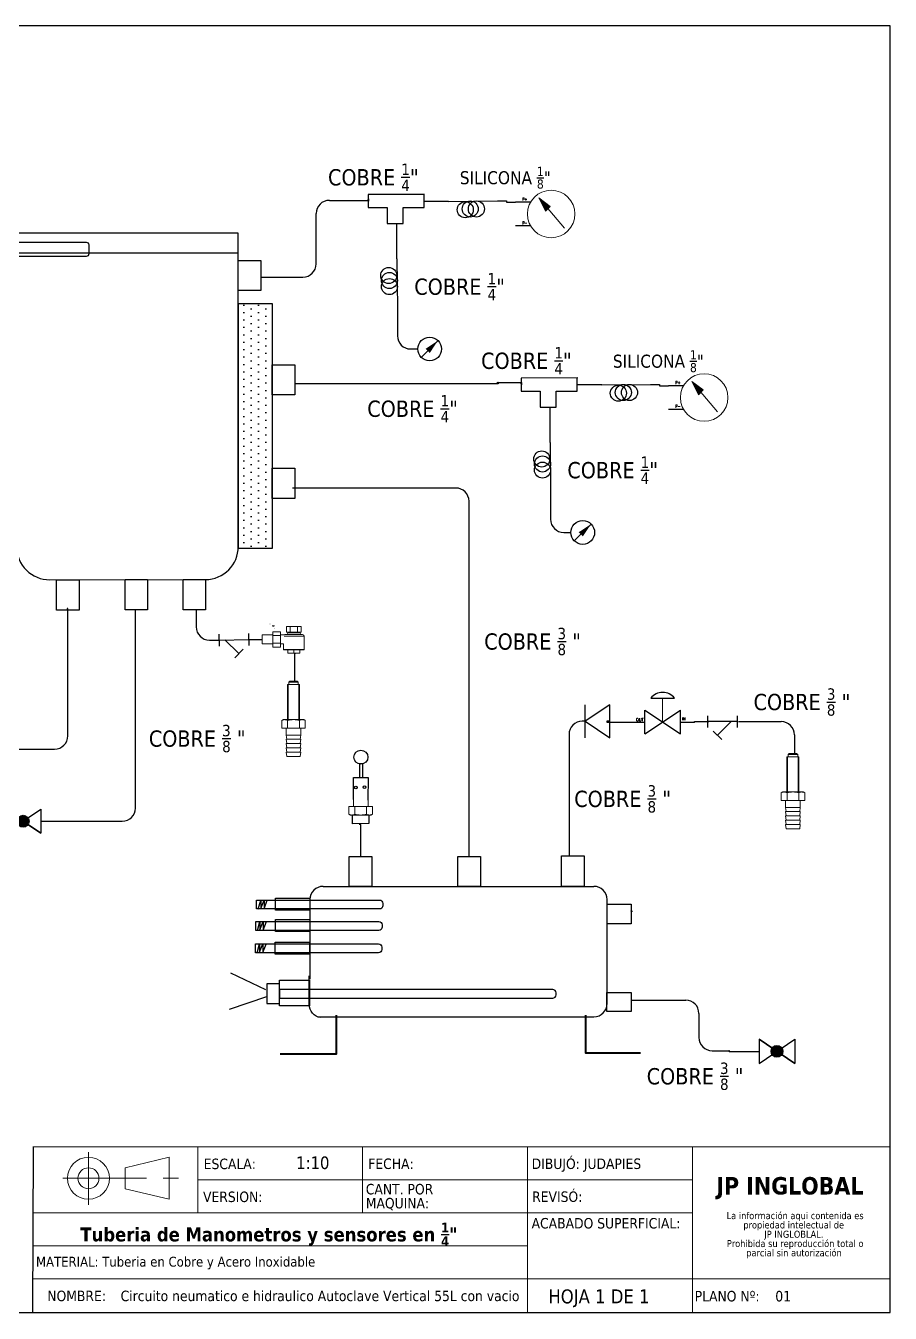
# Model space of a CAD drawing. Header units: millimetres. Extents: x 15 to 265, y 10 to 205.
# Drawn here: x 133.9 to 265, y 9.9 to 205 of the extents above; entities that cross this region are included whole.
import ezdxf
from ezdxf.enums import TextEntityAlignment as Align

# ---------------------------------------------------------------- set-up
doc = ezdxf.new("R2010")
doc.units = ezdxf.units.MM
doc.linetypes.add('CENTERX2', pattern=[20.32, 12.7, -2.54, 2.54, -2.54])
for name, color, linetype in [('CONTORNO', 179, 'Continuous'), ('SYMS', 7, 'Continuous'), ('TERMS', 123, 'Continuous'), ('WIRENO', 250, 'Continuous'), ('WIRES', 7, 'Continuous')]:
    doc.layers.add(name, color=color, linetype=linetype)
doc.styles.add('SLDTEXTSTYLE0', font='tahoma.ttf')
doc.styles.add('SLDTEXTSTYLE1', font='')
doc.styles.get("Standard").update_dxf_attribs({"font": 'tahoma.ttf'})
doc.styles.add('WD', font='romans.shx')
doc.styles.get('SLDTEXTSTYLE1').set_extended_font_data('Tahoma', bold=True)

# ---------------------------------------------------------------- blocks, each defined once
blk = doc.blocks.new('SW_NOTE_2')
at = {"layer": 'CONTORNO', "color": 0, "char_height": 1.0583, "attachment_point": 2, "style": 'SLDTEXTSTYLE0'}
for s, insert in [('La información aqui contenida es ', (10.29, 1.34)), ('propiedad intelectual de', (10.08, -0.07)), ('JP INGLOBLAL.', (10.1, -1.48)), ('Prohibida su reproducción total o ', (10.3, -2.89)), ('parcial sin autorización', (10.12, -4.3))]:
    blk.add_mtext(s, dxfattribs=dict(at, insert=insert))
blk = doc.blocks.new('SW_NOTE_4')
at = {"color": 0, "linetype": 'Continuous', "lineweight": 0, "char_height": 1.587, "attachment_point": 1, "style": 'SLDTEXTSTYLE0'}
for s, insert in [('CANT. POR ', (0, 2.02)), ('MAQUINA:', (0, -0.1))]:
    blk.add_mtext(s, dxfattribs=dict(at, insert=insert))
blk = doc.blocks.new('calderin')
for points in [[(181.58, 92.03), (181.56, 96.56), (184.99, 96.56), (185, 92.03)], [(198.03, 92.03), (198.05, 96.56), (201.47, 96.56), (201.46, 92.03)], [(213.74, 92.03), (213.75, 96.67), (217.17, 96.67), (217.17, 92.03)]]:
    blk.add_lwpolyline(points, close=True)
at = {"layer": 'WIRENO'}
for p, q in [((177.61, 92.03), (218.66, 92.03)), ((175.61, 90.03), (175.58, 77.95)), ((220.66, 74.26), (220.66, 90.03)), ((176.8, 72.26), (218.66, 72.26))]:
    blk.add_line(p, q, dxfattribs=at)
for points in [[(170.4, 90.24), (175.61, 90.24), (175.61, 88.43), (170.4, 88.43)], [(220.66, 89.31), (224.34, 89.31), (224.34, 86.33), (220.66, 86.33)], [(170.39, 87.01), (175.6, 87.01), (175.6, 85.2), (170.39, 85.2)], [(170.35, 83.57), (175.56, 83.57), (175.56, 81.76), (170.35, 81.76)], [(175.52, 73.92), (170.98, 73.92), (170.98, 77.82), (175.52, 77.82)], [(220.63, 75.95), (224.34, 75.95), (224.34, 73.04), (220.63, 73.04)]]:
    blk.add_lwpolyline(points, close=True, dxfattribs=at)
blk.add_lwpolyline([(177.19, 72.15), (177.22, 72.14, -0.37328), (175.5, 74.12), (175.5, 78.48)], format="xyb", dxfattribs=at)
at = {"layer": 'WIRENO', "lineweight": 40}
for points in [[(179.58, 72.49), (179.58, 66.6), (171.08, 66.6)], [(217.38, 72.49), (217.38, 66.78), (225.71, 66.78)]]:
    blk.add_lwpolyline(points, dxfattribs=at)
at = {"layer": 'WIRENO'}
for centre, start, end in [((177.61, 90.03), 90, 180), ((218.66, 90.03), 0, 90), ((218.66, 74.26), 270, 0)]:
    blk.add_arc(centre, 2, start, end, dxfattribs=at)
blk = doc.blocks.new('Valvula Tipo Anillo')
for p, q in [((7.88, 11.213), (7.88, 11.519)), ((7.88, 11.519), (8.084, 11.519)), ((8.084, 11.519), (8.079, 11.203))]:
    blk.add_line(p, q)
at = {"color": 7, "linetype": 'Continuous', "lineweight": 15}
for p, q in [((7.878, 11.21), (7.878, 11.113)), ((8.084, 11.113), (8.084, 11.21)), ((7.816, 11.006), (7.816, 11.113)), ((7.898, 11.113), (7.816, 11.113)), ((7.898, 11.006), (7.898, 11.113)), ((8.063, 11.113), (7.898, 11.113)), ((8.063, 11.006), (8.063, 11.113)), ((8.146, 11.113), (8.063, 11.113)), ((8.146, 11.006), (8.146, 11.113)), ((7.816, 11.006), (7.838, 10.994)), ((7.838, 10.994), (7.857, 10.994)), ((7.857, 10.994), (7.981, 10.994)), ((7.981, 10.994), (8.105, 10.994)), ((8.105, 10.994), (8.124, 10.994)), ((8.124, 10.994), (8.146, 11.006))]:
    blk.add_line(p, q, dxfattribs=at)
for points in [[(7.962, 11.521), (8.01, 11.521), (8.01, 11.713), (7.962, 11.713)], [(8.097, 10.995), (8.097, 10.873), (7.867, 10.871), (7.867, 10.993)]]:
    blk.add_lwpolyline(points, close=True)
for centre, radius in [((7.984, 11.807), 0.0981), ((7.914, 11.381), 0.0185), ((8.035, 11.384), 0.0185)]:
    blk.add_circle(centre, radius)
for points, knots in [([(7.857, 10.994), (7.854, 10.994), (7.85, 10.994), (7.843, 10.995), (7.84, 10.996), (7.829, 10.999), (7.823, 11.002), (7.816, 11.006)], [0, 0, 0, 0, 0.25, 0.25, 0.5, 0.5, 1, 1, 1, 1]), ([(7.898, 11.006), (7.892, 11.002), (7.885, 10.999), (7.871, 10.995), (7.864, 10.994), (7.857, 10.994)], [0, 0, 0, 0, 0.5, 0.5, 1, 1, 1, 1]), ([(7.898, 11.006), (7.912, 11.002), (7.926, 10.999), (7.953, 10.995), (7.967, 10.994), (7.981, 10.994)], [0, 0, 0, 0, 0.5, 0.5, 1, 1, 1, 1]), ([(7.981, 10.994), (7.995, 10.994), (8.009, 10.995), (8.036, 10.999), (8.05, 11.002), (8.063, 11.006)], [0, 0, 0, 0, 0.5, 0.5, 1, 1, 1, 1]), ([(8.105, 10.994), (8.101, 10.994), (8.098, 10.994), (8.091, 10.995), (8.087, 10.996), (8.077, 10.999), (8.07, 11.002), (8.063, 11.006)], [0, 0, 0, 0, 0.25, 0.25, 0.5, 0.5, 1, 1, 1, 1]), ([(8.146, 11.006), (8.139, 11.002), (8.132, 10.999), (8.119, 10.995), (8.112, 10.994), (8.105, 10.994)], [0, 0, 0, 0, 0.5, 0.5, 1, 1, 1, 1])]:
    blk.add_open_spline(points, degree=3, knots=knots, dxfattribs=at)
blk = doc.blocks.new('HGVA1_DIAPHRAGM_VALVE2')
at = {"color": 7, "linetype": 'Continuous', "lineweight": 0, "ltscale": 3.2258}
for p, q in [((-0.25, 0.5), (0.25, 0.5)), ((0, 0), (0, 0.5))]:
    blk.add_line(p, q, dxfattribs=at)
for p, q in [((-0.375, -0.25), (-0.375, 0.25)), ((-0.375, -0.25), (0.375, 0.25)), ((-0.375, 0.25), (0.375, -0.25)), ((0.375, -0.25), (0.375, 0.25))]:
    blk.add_line(p, q)
at = {"ltscale": 25.4, "flags": 128}
blk.add_lwpolyline([(0.25, 0.5, 0.5), (-0.25, 0.5)], format="xyb", close=True, dxfattribs=at)
at = {"style": 'WD', "flags": 1}
for tag, p in [('INST', (-0.469, 0.748)), ('LOC', (-0.469, 0.587)), ('TAG1', (-0.469, 0.378))]:
    blk.add_attdef(tag, text='', height=0.125, dxfattribs=at).set_placement(p, align=Align.RIGHT)
at = {"style": 'WD'}
blk.add_attdef('XREF', text='', height=0.0625, rotation=0.0625, dxfattribs=at).set_placement((0.518, 0.271), align=Align.TOP_CENTER)
blk.add_attdef('TERM01', text='', height=0.0625, dxfattribs=at).set_placement((-0.399, 0.018), align=Align.RIGHT)
for tag, p, height in [('X4TERM01', (-0.375, 0), 0.005), ('X1TERM02', (0.375, 0), 0.005), ('TERM02', (0.406, 0.036), 0.0625), ('RATING1', (0.388, -0.162), 0.125), ('DESC1', (0.388, -0.378), 0.125), ('DESC2', (0.388, -0.562), 0.125), ('WDTAGALT', (0.388, -0.907), 0.125), ('DESC3', (0.388, -0.752), 0.125)]:
    blk.add_attdef(tag, p, '', height=height, dxfattribs=at)
at = {"style": 'WD', "flags": 1}
for tag, p in [('WDTYPE', (-0.154, -0.127)), ('FAMILY', (-0.143, -0.17)), ('CAT', (-0.143, -0.215)), ('MFG', (-0.141, -0.246)), ('ASSYCODE', (-0.113, -0.275))]:
    blk.add_attdef(tag, text='', height=0.01, dxfattribs=at).set_placement(p, align=Align.CENTER)
blk = doc.blocks.new('HDI1')
for p, q in [((0.0469, 0), (-0.0469, 0.0625)), ((-0.0469, 0.0625), (-0.0469, -0.0625)), ((0.0469, 0.0625), (0.0469, -0.0625)), ((-0.0469, -0.0625), (0.0469, 0))]:
    blk.add_line(p, q)
at = {"style": 'WD'}
for tag, width, p in [('INST', 0.7, (0, 0.8883)), ('LOC', 0.7, (0, 0.7187)), ('DESC1', 0.7, (0, 0.5625)), ('DESC2', 0.7, (0, 0.4062)), ('RATING1', 0.9, (0.0055, 0.0938))]:
    blk.add_attdef(tag, text='', height=0.125, dxfattribs=dict(at, width=width)).set_placement(p, align=Align.CENTER)
blk.add_attdef('TAG1', text='', height=0.125, dxfattribs=at).set_placement((0, 0.25), align=Align.CENTER)
for tag, p, height, flags in [('FAMILY', (0.2047, 0.1523), 0.01, 9), ('WDBLKNAM', (0.2047, 0.1329), 0.01, 9), ('X4TERM01', (-0.0469, 0), 0.0125, 1), ('X1TERM02', (0.0469, 0), 0.0125, 1)]:
    blk.add_attdef(tag, p, '', height=height, dxfattribs=dict(at, flags=flags))
at = {"linetype": 'Continuous', "style": 'WD', "flags": 9}
for tag, p in [('MFG', (0.2278, 0.0887)), ('CAT', (0.2297, 0.1082)), ('ASSYCODE', (0.2188, 0.0625))]:
    blk.add_attdef(tag, text='', height=0.01, dxfattribs=at).set_placement(p, align=Align.CENTER)
at = {"linetype": 'Continuous', "style": 'WD', "flags": 8}
blk.add_attdef('TERM01', text='', height=0.125, dxfattribs=at).set_placement((-0.125, -0.0312), align=Align.TOP_RIGHT)
blk.add_attdef('TERM02', text='', height=0.125, dxfattribs=at).set_placement((0.1094, -0.0314), align=Align.TOP_LEFT)
at = {"style": 'WD', "width": 0.9}
blk.add_attdef('RATING2', text='', height=0.125, dxfattribs=at).set_placement((0.0055, -0.1876), align=Align.TOP_CENTER)
blk = doc.blocks.new('WDDOT')
for radius in [0.03, 0.0187, 0.00929]:
    blk.add_circle((0, 0), radius)
blk = doc.blocks.new('Acople Estriado')
at = {"color": 7, "linetype": 'Continuous', "lineweight": 15}
for p, q in [((6.78, 5.633), (6.78, 5.138)), ((6.78, 5.633), (6.947, 5.633)), ((6.811, 5.678), (6.796, 5.663)), ((6.796, 5.663), (6.796, 5.633)), ((6.931, 5.663), (6.796, 5.663)), ((6.811, 5.678), (6.916, 5.678)), ((6.931, 5.663), (6.916, 5.678)), ((6.931, 5.633), (6.931, 5.663)), ((6.947, 5.138), (6.947, 5.633)), ((6.721, 5.138), (6.699, 5.126)), ((6.699, 5.126), (6.699, 5.019)), ((6.74, 5.138), (6.721, 5.138)), ((6.864, 5.138), (6.74, 5.138)), ((6.781, 5.126), (6.781, 5.019)), ((6.988, 5.138), (6.864, 5.138)), ((6.946, 5.126), (6.946, 5.019)), ((7.007, 5.138), (6.988, 5.138)), ((7.029, 5.126), (7.007, 5.138)), ((7.029, 5.126), (7.029, 5.019)), ((6.699, 5.019), (6.781, 5.019)), ((6.761, 5.019), (6.761, 4.922)), ((6.761, 4.922), (6.769, 4.862)), ((6.864, 4.922), (6.761, 4.922)), ((6.781, 5.019), (6.946, 5.019)), ((6.967, 4.922), (6.864, 4.922)), ((6.946, 5.019), (7.029, 5.019)), ((6.959, 4.862), (6.967, 4.922)), ((6.967, 4.922), (6.967, 5.019)), ((6.761, 4.862), (6.769, 4.802)), ((6.864, 4.862), (6.761, 4.862)), ((6.761, 4.802), (6.769, 4.742)), ((6.864, 4.802), (6.761, 4.802)), ((6.761, 4.742), (6.769, 4.682)), ((6.864, 4.742), (6.761, 4.742)), ((6.967, 4.862), (6.864, 4.862)), ((6.967, 4.802), (6.864, 4.802)), ((6.967, 4.742), (6.864, 4.742)), ((6.959, 4.802), (6.967, 4.862)), ((6.959, 4.742), (6.967, 4.802)), ((6.959, 4.682), (6.967, 4.742)), ((6.761, 4.682), (6.769, 4.622)), ((6.864, 4.682), (6.761, 4.682)), ((6.864, 4.622), (6.769, 4.622)), ((6.967, 4.682), (6.864, 4.682)), ((6.959, 4.622), (6.864, 4.622)), ((6.959, 4.622), (6.967, 4.682))]:
    blk.add_line(p, q, dxfattribs=at)
at = {"color": 7, "linetype": 'Continuous', "lineweight": 0}
for p, q in [((6.79, 5.633), (6.79, 5.138)), ((6.938, 5.633), (6.938, 5.138))]:
    blk.add_line(p, q, dxfattribs=at)
at = {"color": 7, "linetype": 'Continuous', "lineweight": 15}
for points, knots in [([(6.699, 5.126), (6.706, 5.13), (6.712, 5.133), (6.726, 5.137), (6.733, 5.138), (6.74, 5.138)], [0, 0, 0, 0, 0.5, 0.5, 1, 1, 1, 1]), ([(6.74, 5.138), (6.744, 5.138), (6.747, 5.138), (6.754, 5.137), (6.757, 5.136), (6.768, 5.133), (6.775, 5.13), (6.781, 5.126)], [0, 0, 0, 0, 0.25, 0.25, 0.5, 0.5, 1, 1, 1, 1]), ([(6.864, 5.138), (6.85, 5.138), (6.836, 5.137), (6.808, 5.133), (6.795, 5.13), (6.781, 5.126)], [0, 0, 0, 0, 0.5, 0.5, 1, 1, 1, 1]), ([(6.946, 5.126), (6.933, 5.13), (6.919, 5.133), (6.892, 5.137), (6.878, 5.138), (6.864, 5.138)], [0, 0, 0, 0, 0.5, 0.5, 1, 1, 1, 1]), ([(6.946, 5.126), (6.953, 5.13), (6.96, 5.133), (6.974, 5.137), (6.981, 5.138), (6.988, 5.138)], [0, 0, 0, 0, 0.5, 0.5, 1, 1, 1, 1]), ([(6.988, 5.138), (6.991, 5.138), (6.995, 5.138), (7.002, 5.137), (7.005, 5.136), (7.015, 5.133), (7.022, 5.13), (7.029, 5.126)], [0, 0, 0, 0, 0.25, 0.25, 0.5, 0.5, 1, 1, 1, 1])]:
    blk.add_open_spline(points, degree=3, knots=knots, dxfattribs=at)
blk = doc.blocks.new('HGVA1_BALL_VALVE')
h = blk.add_hatch(color=256)
edge = h.paths.add_edge_path()
edge.add_arc((0, 0), 0.125, 0, 360)
at = {"ltscale": 3.2258}
for p, q in [((-0.375, 0.254), (0.375, -0.254)), ((-0.375, -0.254), (0.375, 0.254)), ((-0.375, 0.254), (-0.375, -0.254)), ((0.375, 0.254), (0.375, -0.254))]:
    blk.add_line(p, q, dxfattribs=at)
at = {"ltscale": 25.4, "flags": 128}
blk.add_lwpolyline([(0.375, 0.254), (0.375, -0.254), (-0.375, 0.254), (-0.375, -0.254)], close=True, dxfattribs=at)
at = {"ltscale": 3.2258}
blk.add_circle((0, 0), 0.125, dxfattribs=at)
at = {"ltscale": 25.4}
blk.add_circle((0, 0), 0.125, dxfattribs=at)
at = {"style": 'WD', "flags": 1}
for tag, height, p in [('LOC', 0.125, (0.011, 0.516)), ('INST', 0.125, (0.028, 0.678)), ('TAG1', 0.125, (0, 0.307)), ('FAMILY', 0.01, (-0.482, -0.121)), ('WDTYPE', 0.01, (-0.475, -0.062)), ('CAT', 0.01, (-0.482, -0.165)), ('MFG', 0.01, (-0.481, -0.197)), ('ASSYCODE', 0.01, (-0.453, -0.226))]:
    blk.add_attdef(tag, text='', height=height, dxfattribs=at).set_placement(p, align=Align.CENTER)
at = {"style": 'WD'}
blk.add_attdef('XREF', text='', height=0.0625, rotation=0.0625, dxfattribs=at).set_placement((0.541, 0.293), align=Align.TOP_CENTER)
blk.add_attdef('TERM01', text='', height=0.0625, dxfattribs=at).set_placement((-0.399, 0.018), align=Align.RIGHT)
for tag, p, height in [('X4TERM01', (-0.375, 0), 0.005), ('X8TERM02', (0, 0), 0.005), ('TERM02', (0.052, -0.037), 0.0625), ('X1TERM03', (0.375, 0), 0.005), ('TERM03', (0.406, 0.036), 0.0625), ('RATING1', (0.409, -0.162), 0.125), ('DESC1', (0.409, -0.341), 0.125), ('DESC2', (0.409, -0.525), 0.125), ('WDTAGALT', (0.409, -0.873), 0.125), ('DESC3', (0.409, -0.715), 0.125)]:
    blk.add_attdef(tag, p, '', height=height, dxfattribs=at)
blk = doc.blocks.new('Resistencia')
at = {"layer": 'WIRENO'}
for p, q in [((112.31, 58.18), (107.01, 60.71)), ((112.43, 57.1), (106.77, 55.17))]:
    blk.add_line(p, q, dxfattribs=at)
blk.add_lwpolyline([(114.4, 59.08), (112.46, 59.08), (112.46, 56.11), (114.4, 56.11)], close=True, dxfattribs=at)
blk.add_lwpolyline([(155.82, 58.21), (114.4, 58.21), (114.4, 56.89), (155.82, 56.89, 0.414214), (156.32, 57.39), (156.32, 57.71, 0.414214)], format="xyb", close=True, dxfattribs=at)
blk = doc.blocks.new('Nivel')
at = {"layer": 'WIRENO'}
for p, q in [((103.38, 60.01), (103.74, 61.39)), ((103.74, 61.39), (103.74, 60.1)), ((103.74, 60.1), (104.25, 61.39)), ((104.25, 61.39), (104.25, 60.07)), ((104.25, 60.07), (104.74, 61.36))]:
    blk.add_line(p, q, dxfattribs=at)
blk.add_lwpolyline([(103.12, 61.39), (121.77, 61.39, -0.414214), (122.27, 60.89), (122.27, 60.54, -0.414214), (121.77, 60.04), (103.12, 60.04)], format="xyb", close=True, dxfattribs=at)
blk = doc.blocks.new('HST1_STRAINER_Y_TYPE')
at = {"ltscale": 3.2258}
for p, q in [((0, 0.125), (0, -0.125)), ((0.625, 0.125), (0.625, -0.125)), ((0, 0), (0.625, 0)), ((0.125, 0), (0.412, -0.287)), ((0.324, -0.376), (0.501, -0.199))]:
    blk.add_line(p, q, dxfattribs=at)
at = {"style": 'WD', "flags": 1}
for tag, height, p in [('INST', 0.125, (0.33, 0.71)), ('LOC', 0.125, (0.306, 0.549)), ('TAG1', 0.125, (0.324, 0.34)), ('FAMILY', 0.01, (1.09, 0.044)), ('CAT', 0.01, (1.09, -0.001)), ('WDTYPE', 0.01, (1.102, -0.093)), ('MFG', 0.01, (1.092, -0.032)), ('ASSYCODE', 0.01, (1.12, -0.061))]:
    blk.add_attdef(tag, text='', height=height, dxfattribs=at).set_placement(p, align=Align.CENTER)
at = {"style": 'WD'}
for tag, height, p in [('WDTAGALT', 0.125, (0.035, 0.2)), ('TERM01', 0.0625, (-0.024, 0.018))]:
    blk.add_attdef(tag, text='', height=height, dxfattribs=at).set_placement(p, align=Align.RIGHT)
for tag, p, height in [('RATING1', (0.6, 0.18), 0.125), ('X4TERM01', (0, 0), 0.005), ('X1TERM03', (0.625, 0), 0.005), ('TERM03', (0.632, 0.013), 0.0625), ('DESC1', (-0.666, -0.258), 0.125), ('DESC2', (-0.666, -0.442), 0.125), ('DESC3', (-0.666, -0.632), 0.125), ('X8TERM02', (0.412, -0.287), 0.005), ('TERM02', (0.447, -0.365), 0.0625)]:
    blk.add_attdef(tag, p, '', height=height, dxfattribs=at)
blk.add_attdef('XREF', text='', height=0.0625, rotation=0.0625, dxfattribs=at).set_placement((0.649, -0.434), align=Align.TOP_CENTER)
blk = doc.blocks.new('tank')
h = blk.add_hatch()
h.set_pattern_fill('DOTS', color=256, scale=18, angle=90)
h.set_pattern_definition([(90, (331.1955, -16.5873), (-1.125, 0.5625), [0, -1.125])])
h.paths.add_polyline_path([(127.42, 125.8), (132.58, 125.8), (132.58, 164.96), (127.42, 164.96)])
h = blk.add_hatch()
h.set_pattern_fill('DOTS', color=256, scale=18, angle=90)
h.set_pattern_definition([(90, (331.2145, -17.3254), (-1.125, 0.5625), [0, -1.125])])
h.paths.add_polyline_path([(166.2, 126.85), (166.15, 125.8), (171.31, 125.8), (171.31, 162.85), (166.2, 162.85)])
for q in [(132.8, 132.45), (132.82, 132.45)]:
    blk.add_line((132.82, 132.45), q)
for points in [[(166.15, 164.85), (166.15, 169.42), (169.57, 169.42), (169.57, 164.85)], [(132.58, 125.8), (132.58, 164.96), (127.42, 164.96), (127.42, 125.8)], [(171.31, 125.8), (171.31, 162.85), (166.15, 162.85), (166.15, 125.8)], [(171.3, 149.05), (171.3, 153.62), (174.72, 153.62), (174.72, 149.05)], [(123.91, 146.49), (123.91, 151.06), (127.33, 151.06), (127.33, 146.49)], [(171.3, 133.36), (171.3, 137.93), (174.72, 137.93), (174.72, 133.36)], [(124, 125.79), (124, 130.36), (127.42, 130.36), (127.42, 125.79)], [(138.57, 116.45), (138.57, 121.02), (142, 121.02), (142, 116.45)], [(148.97, 116.49), (148.97, 121.06), (152.4, 121.06), (152.4, 116.49)], [(157.77, 116.5), (157.77, 121.07), (161.19, 121.07), (161.19, 116.5)]]:
    blk.add_lwpolyline(points, close=True)
at = {"layer": 'WIRENO'}
for p, q in [((132.5, 173.57), (132.54, 126.02)), ((166.14, 173.56), (132.57, 173.56)), ((166.15, 126.07), (166.14, 173.56)), ((132.58, 170.57), (166.15, 170.57)), ((137.55, 121.03), (161.16, 121.07))]:
    blk.add_line(p, q, dxfattribs=at)
for points in [[(132.5, 169.72), (129.4, 169.72), (129.4, 172.42), (132.5, 172.42)], [(132.5, 165.46), (129.4, 165.46), (129.4, 168.15), (132.5, 168.15)]]:
    blk.add_lwpolyline(points, close=True, dxfattribs=at)
for centre, start, end in [((137.54, 126.03), 180.0526, 270.1021), ((161.15, 126.07), 270.1021, 0.0106)]:
    blk.add_arc(centre, 5, start, end, dxfattribs=at)
blk = doc.blocks.new('PT100')
at = {"layer": 'WIRENO'}
for p, q in [((92.1, 58.19), (82.46, 58.19)), ((92, 59.72), (95.38, 59.72)), ((92, 56.1), (95.38, 56.1))]:
    blk.add_line(p, q, dxfattribs=at)
blk.add_lwpolyline([(95.5, 61.6), (92, 61.6), (92, 54.47), (95.5, 54.47)], close=True, dxfattribs=at)
blk.add_lwpolyline([(95.5, 59.35), (113.92, 59.35, -0.414214), (114.42, 58.85), (114.42, 56.97, -0.414214), (113.92, 56.47), (95.5, 56.47)], format="xyb", close=True, dxfattribs=at)
blk = doc.blocks.new('HMT1_DIFFERENTIAL_PRESSURE_GAUGE')
blk.add_hatch(color=7).paths.add_polyline_path([(-0.26, 0.34), (-0.12, 0.06), (-0.02, 0.16)])
at = {"color": 7, "linetype": 'Continuous', "lineweight": 0, "ltscale": 645.15999}
for p, q in [((-0.26, 0.34), (0.28, -0.3)), ((-0.26, 0.34), (-0.12, 0.06)), ((-0.26, 0.34), (-0.02, 0.16)), ((-0.12, 0.06), (-0.02, 0.16))]:
    blk.add_line(p, q, dxfattribs=at)
for p, q in [((-0.437, 0.25), (-0.75, 0.25)), ((-0.437, -0.25), (-0.75, -0.25))]:
    blk.add_line(p, q)
at = {"color": 255, "linetype": 'Continuous', "lineweight": 0, "ltscale": 25.4, "flags": 128}
blk.add_lwpolyline([(-0.26, 0.34), (-0.12, 0.06), (-0.02, 0.16)], close=True, dxfattribs=at)
at = {"color": 7, "linetype": 'Continuous', "lineweight": 0, "ltscale": 645.15999}
blk.add_circle((0, 0), 0.5, dxfattribs=at)
at = {"style": 'WD', "width": 0.7}
for tag, p in [('INST', (-0.01, 0.781)), ('TAG1', (-0.01, 0.531)), ('LOC', (-0.01, 0.656)), ('DESC1', (0.021, -0.625)), ('DESC2', (0.021, -0.75)), ('DESC3', (0.021, -0.875)), ('WDTAGALT', (0.021, -1))]:
    blk.add_attdef(tag, text='', height=0.0938, dxfattribs=at).set_placement(p, align=Align.CENTER)
for tag, p in [('TERM01', (-0.5, 0.281)), ('TERM02', (-0.5, -0.219))]:
    blk.add_attdef(tag, text='', height=0.0625, dxfattribs=at).set_placement(p, align=Align.RIGHT)
at = {"style": 'WD'}
for tag, p, height, flags in [('X4TERM01', (-0.75, 0.25), 0.005, 1), ('X1TERM03', (0.5, 0), 0.005, 1), ('X4TERM02', (-0.75, -0.25), 0.005, 1), ('WDBLKNAM', (-0.209, -0.188), 0.01, 9), ('FAMILY', (-0.208, -0.062), 0.01, 9)]:
    blk.add_attdef(tag, p, '', height=height, dxfattribs=dict(at, flags=flags))
at = {"style": 'WD', "width": 0.7}
for tag, p, height in [('TERM03', (0.531, 0.031), 0.0625), ('RATING1', (0.469, -0.375), 0.0938)]:
    blk.add_attdef(tag, p, '', height=height, dxfattribs=at)
at = {"flags": 1}
blk.add_attdef('WDTYPE', (-0.219, -0.25), '', height=0.01, dxfattribs=at)
at = {"linetype": 'Continuous', "style": 'WD', "flags": 9}
for tag, p in [('ASSYCODE', (-0.208, -0.156)), ('CAT', (-0.208, -0.094)), ('MFG', (-0.208, -0.125))]:
    blk.add_attdef(tag, p, '', height=0.01, dxfattribs=at)
at = {"style": 'WD'}
blk.add_attdef('XREF', text='', height=0.0625, dxfattribs=at).set_placement((-0.438, -0.406), align=Align.RIGHT)
blk = doc.blocks.new('ColaMarrano')
at = {"layer": 'WIRENO'}
blk.add_line((96.3, 200.92), (96.42, 188.45), dxfattribs=at)
for centre in [(94.22, 196.73), (94.4, 195.47), (94.4, 193.92)]:
    blk.add_circle(centre, 2.03, dxfattribs=at)
blk = doc.blocks.new('TT')
at = {"layer": 'WIRENO'}
for p, q in [((59.03, 150.75), (59.05, 142.17)), ((61.02, 150.66), (59.05, 150.66)), ((61.02, 147.48), (61.02, 150.66)), ((63.45, 147.48), (61.02, 147.48)), ((63.45, 145.05), (63.45, 147.48)), ((61.02, 142.17), (61.02, 145.05)), ((61.02, 145.05), (63.45, 145.05)), ((59.05, 142.17), (61.02, 142.17))]:
    blk.add_line(p, q, dxfattribs=at)
blk = doc.blocks.new('HME1_PRESS_M')
blk.add_line((0.036, -0.088), (0.213, 0.089))
blk.add_circle((0.125, 0), 0.125)
blk.add_solid([(0.082, 0.002), (0.126, -0.042), (0.213, 0.089)])
at = {"style": 'WD', "width": 0.7}
for tag, p in [('INST', (0.125, 0.5)), ('LOC', (0.125, 0.344)), ('TAG1', (0.125, 0.188)), ('DESC1', (0.125, -0.344)), ('DESC2', (0.125, -0.5)), ('DESC3', (0.125, -0.656)), ('WDTAGALT', (0.125, -0.812))]:
    blk.add_attdef(tag, text='', height=0.125, dxfattribs=at).set_placement(p, align=Align.CENTER)
blk.add_attdef('TERM01', text='', height=0.0625, dxfattribs=at).set_placement((-0.032, 0.031), align=Align.RIGHT)
at = {"style": 'WD'}
for tag, p, height, flags in [('X4TERM01', (0, 0), 0.005, 1), ('WDTYPE', (0.062, 0.062), 0.01, 1), ('WDBLKNAM', (0.134, 0.001), 0.01, 9), ('X1TERM02', (0.248, 0), 0.005, 1), ('FAMILY', (0.13, -0.035), 0.01, 9)]:
    blk.add_attdef(tag, p, '', height=height, dxfattribs=dict(at, flags=flags))
at = {"style": 'WD', "width": 0.7}
for tag, p, height in [('TERM02', (0.28, 0.031), 0.0625), ('RATING1', (0.281, -0.188), 0.125)]:
    blk.add_attdef(tag, p, '', height=height, dxfattribs=at)
at = {"style": 'WD'}
blk.add_attdef('XREF', text='', height=0.0625, dxfattribs=at).set_placement((-0.031, -0.125), align=Align.RIGHT)
at = {"linetype": 'Continuous', "style": 'WD', "flags": 9}
for tag, p in [('MFG', (0.128, -0.085)), ('ASSYCODE', (0.13, -0.103)), ('CAT', (0.13, -0.066))]:
    blk.add_attdef(tag, p, '', height=0.01, dxfattribs=at)
blk = doc.blocks.new('Trampo')
for points in [[(117.2, 260.5), (116.2, 260.5), (116.2, 260.5), (116.6, 260.5), (116.6, 263.5), (116.2, 263), (116.1, 263.1), (116.7, 263.6), (116.7, 263.6), (116.7, 260.5), (117.2, 260.5)], [(119.7, 262.2), (119, 260.7), (118.9, 260.7), (119.6, 262.2)], [(120.5, 262.2), (119.7, 260.7), (119.6, 260.7), (120.4, 262.2)], [(117.7, 258.3), (117.2, 257.8), (116.2, 257.8), (115.7, 257.3), (115.7, 256.3), (117.7, 256.3), (117.7, 256.3), (115.6, 256.3), (115.6, 257.3), (116.2, 257.9), (117.2, 257.9), (117.7, 258.4), (117.7, 258.9), (117.2, 259.3), (116.2, 259.3), (115.7, 258.8), (115.6, 258.9), (116.2, 259.4), (117.2, 259.4), (117.7, 258.9)]]:
    blk.add_hatch(color=7).paths.add_polyline_path(points)
at = {"color": 7, "linetype": 'Continuous', "lineweight": 15}
for points in [[(90.5, 251.1), (90.5, 239.8), (90.5, 239.8)], [(92, 252.5), (106.7, 252.5), (106.7, 252.5)], [(93.1, 259.5), (105.5, 259.5), (105.5, 254.7), (93.1, 254.7)], [(93.1, 254.7), (93.1, 259.5), (93.1, 259.5)], [(94.2, 254.7), (94.2, 254), (94.2, 254)], [(96.2, 254.7), (96.2, 259.5), (96.2, 259.5)], [(102.4, 254.7), (102.4, 259.5), (102.4, 259.5)], [(104.5, 254), (104.5, 254.7), (104.5, 254.7)], [(110.7, 252.3), (107.4, 252.3), (107.4, 252.3)], [(117, 255), (110.7, 255), (110.7, 241.9), (117, 241.9)], [(117, 251.8), (110.7, 251.8), (110.7, 251.8)], [(117, 255), (117, 241.9), (117, 241.9)], [(126.1, 252.3), (117, 252.3), (117, 252.3)], [(126.1, 252.3), (126.1, 244.6), (126.1, 244.6)], [(107.9, 239.7), (90.7, 239.7), (90.7, 239.7)], [(104.5, 239.7), (104.5, 236.7), (94.2, 236.7), (94.2, 239.7)], [(99.3, 239.7), (99.3, 236.7), (99.3, 236.7)], [(108.2, 239.8), (108.2, 244.6), (108.2, 244.6)], [(108.2, 244.6), (110.7, 244.6), (110.7, 244.6)], [(117, 245.2), (110.7, 245.2), (110.7, 245.2)], [(117, 244.6), (126.1, 244.6), (126.1, 244.6)]]:
    blk.add_lwpolyline(points, dxfattribs=at)
at = {"color": 8, "linetype": 'Continuous', "lineweight": 15}
for points in [[(107.6, 251.1), (90.5, 251.1), (90.5, 251.1)], [(94.2, 254), (104.5, 254), (104.5, 254)], [(90.5, 239.8), (108.2, 239.8), (108.2, 239.8)]]:
    blk.add_lwpolyline(points, dxfattribs=at)
at = {"color": 7, "linetype": 'Continuous', "lineweight": 20}
blk.add_lwpolyline([(115.6, 260), (117.7, 260), (117.7, 260)], dxfattribs=at)
at = {"color": 7, "linetype": 'Continuous', "lineweight": 15}
for points in [[(91.9, 252.5), (91.1, 252.5), (90.5, 251.9), (90.5, 251.1)], [(92.7, 252.5), (93.5, 252.5), (94.1, 253.2), (94.1, 254)], [(104.5, 254), (104.5, 253.2), (105.1, 252.5), (105.9, 252.5)], [(107.4, 252.3), (107.1, 252.5), (106.9, 252.5), (106.6, 252.5)], [(90.5, 239.9), (90.5, 239.7), (90.6, 239.7), (90.7, 239.7)], [(107.9, 239.7), (108, 239.7), (108.1, 239.7), (108.1, 239.9)]]:
    blk.add_open_spline(points, degree=3, dxfattribs=at)

msp = doc.modelspace()

# ---------------------------------------------------------------- linework, layer by layer
at = {"color": 7, "linetype": 'Continuous'}
for p, q in [((265, 205), (15, 205)), ((265, 10), (265, 205)), ((15, 10), (265, 10))]:
    msp.add_line(p, q, dxfattribs=at)
at = {"color": 7, "linetype": 'CENTERX2', "lineweight": 0}
for p, q in [((265, 51.17), (265, 10)), ((143.43, 34.29), (143.43, 26.3)), ((139.53, 30.32), (157.1, 30.32)), ((134.96, 10), (265, 10))]:
    msp.add_line(p, q, dxfattribs=at)
at = {"color": 7, "linetype": 'Continuous', "lineweight": 30}
msp.add_line((135.02, 34.97), (134.96, 10), dxfattribs=at)
at = {"color": 7, "linetype": 'Continuous', "lineweight": 0}
for p, q in [((265, 35.07), (135, 35.07)), ((155.64, 33.5), (148.97, 31.91)), ((155.64, 27.15), (155.64, 33.5)), ((160, 35.09), (160, 25.07)), ((185, 35.07), (185, 25.07)), ((210, 35.07), (210, 9.87)), ((235, 35.07), (235, 9.9)), ((148.97, 31.91), (148.97, 28.74)), ((235, 30.07), (160, 30.07)), ((148.97, 28.74), (155.64, 27.15)), ((235, 25.07), (134.99, 25.07)), ((210, 20.07), (134.99, 20.07)), ((265, 15.07), (134.99, 15.07))]:
    msp.add_line(p, q, dxfattribs=at)
for radius in [3.18, 1.59]:
    msp.add_circle((143.43, 30.32), radius, dxfattribs=at)
at = {"layer": 'WIRES'}
for p, q in [((179.95, 178.54), (185.8, 178.54)), ((185.8, 178.65), (185.8, 178.54)), ((185.88, 178.75), (185.88, 178.39)), ((198.04, 178.37), (194.31, 178.37)), ((205.43, 178.44), (206.8, 178.44)), ((206.8, 178.44), (206.8, 178.27)), ((206.8, 178.27), (208.18, 178.27)), ((177.95, 168.91), (177.95, 176.54)), ((190.2, 169.66), (190.2, 175.01)), ((169.57, 166.91), (175.95, 166.91)), ((190.28, 162.18), (190.28, 158.01)), ((192.28, 156.01), (193.36, 156.01)), ((174.72, 150.77), (205.54, 150.77)), ((205.35, 150.94), (209.09, 150.94)), ((205.54, 150.77), (205.54, 150.94)), ((209.01, 150.83), (209.01, 150.73)), ((209.09, 150.94), (209.09, 150.57)), ((221.25, 150.56), (217.52, 150.56)), ((228.64, 150.63), (230.01, 150.63)), ((230.01, 150.63), (230.01, 150.45)), ((230.01, 150.45), (231.39, 150.45)), ((213.42, 141.85), (213.42, 147.2)), ((199.13, 134.94), (174.37, 134.94)), ((201.13, 79.1), (201.13, 132.94)), ((213.49, 134.37), (213.49, 130.2)), ((215.49, 128.2), (216.57, 128.2)), ((140.29, 116.68), (140.19, 116.68)), ((140.19, 116.68), (140.19, 116.41)), ((140.29, 97.36), (140.29, 116.68)), ((150.55, 116.33), (150.55, 116.51)), ((150.55, 116.14), (150.55, 116.33)), ((150.56, 86.44), (150.56, 116.14)), ((159.77, 116.5), (159.77, 113.89)), ((161.77, 111.89), (163.23, 111.89)), ((167.73, 111.97), (169.8, 111.97)), ((174.73, 105.67), (174.73, 109.91)), ((174.73, 109.91), (174.84, 109.91)), ((218.75, 99.6), (218.29, 99.6)), ((222.5, 99.6), (222.05, 99.6)), ((222.05, 99.6), (222.05, 99.47)), ((235.34, 99.47), (235.34, 99.53)), ((235.34, 99.53), (237.48, 99.53)), ((241.98, 99.53), (248.47, 99.53)), ((216.29, 97.6), (216.29, 79.19)), ((222.05, 99.47), (227.79, 99.47)), ((233.19, 99.47), (235.34, 99.47)), ((250.47, 97.53), (250.47, 94.7)), ((90.3, 95.36), (138.29, 95.36)), ((136.22, 84.44), (148.56, 84.44)), ((184.71, 83.96), (184.47, 83.96)), ((184.71, 79.1), (184.71, 83.96)), ((225.73, 70.83), (225.73, 70.87)), ((225.81, 70.84), (225.81, 70.71)), ((225.74, 57.32), (233.99, 57.32)), ((235.99, 55.32), (235.99, 51.66)), ((237.99, 49.66), (240.56, 49.66)), ((240.56, 49.66), (240.56, 49.56)), ((240.56, 49.56), (245.12, 49.56))]:
    msp.add_line(p, q, dxfattribs=at)
for centre, start, end in [((179.95, 176.54), 90, 180), ((175.95, 168.91), 270, 0), ((192.28, 158.01), 180, 270), ((199.13, 132.94), 0, 90), ((215.49, 130.2), 180, 270), ((161.77, 113.89), 180, 270), ((218.29, 97.6), 90, 180), ((248.47, 97.53), 0, 90), ((138.29, 97.36), 270, 0), ((148.56, 86.44), 270, 0), ((233.99, 55.32), 0, 90), ((237.99, 51.66), 180, 270)]:
    msp.add_arc(centre, 2, start, end, dxfattribs=at)

# ---------------------------------------------------------------- block references
for name, p, xscale, yscale, zscale in [('Trampo', (192.38, 67.45), -0.17928, 0.17928, 0.17928), ('Acople Estriado', (100.39, 44.34), 10.8, 10.8, 10.8), ('Valvula Tipo Anillo', (98.51, -33.36), 10.8, 10.8, 10.8), ('Acople Estriado', (176.11, 33.38), 10.8, 10.8, 10.8)]:
    msp.add_blockref(name, p, dxfattribs=dict(xscale=xscale, yscale=yscale, zscale=zscale))
at = {"color": 7, "linetype": 'Continuous', "lineweight": 0}
msp.add_blockref('SW_NOTE_4', (185.48, 27.45), dxfattribs=at)
at = {"layer": 'CONTORNO', "color": 7}
msp.add_blockref('SW_NOTE_2', (240.28, 23.85), dxfattribs=at)
at = {"layer": 'SYMS'}
ref = msp.add_blockref('HMT1_DIFFERENTIAL_PRESSURE_GAUGE', (213.58, 176.47), dxfattribs=dict(at, xscale=7.199999999999999, yscale=7.199999999999999, zscale=7.199999999999999))
ref.add_attrib('TERM02', 'P-', dxfattribs={"layer": 'TERMS', "height": 0.45, "style": 'WD', "width": 0.7}).set_placement((209.98, 174.89), align=Align.RIGHT)
ref.add_attrib('TERM01', 'P+', dxfattribs={"layer": 'TERMS', "height": 0.45, "style": 'WD', "width": 0.7}).set_placement((209.98, 178.49), align=Align.RIGHT)
for name, p, xscale, yscale, zscale in [('HME1_PRESS_M', (193.36, 156.01), 14.4, 14.4, 14.4), ('HME1_PRESS_M', (216.57, 128.2), 14.4, 14.4, 14.4), ('HST1_STRAINER_Y_TYPE', (241.78, 99.53), -7.199999999999999, 7.199999999999999, 7.199999999999999), ('HGVA1_BALL_VALVE', (133.52, 84.44), 7.199999999999999, 7.199999999999999, 7.199999999999999), ('HGVA1_BALL_VALVE', (247.82, 49.56), 7.199999999999999, 7.199999999999999, 7.199999999999999)]:
    msp.add_blockref(name, p, dxfattribs=dict(at, xscale=xscale, yscale=yscale, zscale=zscale))
ref = msp.add_blockref('HMT1_DIFFERENTIAL_PRESSURE_GAUGE', (236.79, 148.65), dxfattribs=dict(at, xscale=7.199999999999999, yscale=7.199999999999999, zscale=7.199999999999999))
ref.add_attrib('TERM02', 'P-', dxfattribs={"layer": 'TERMS', "height": 0.45, "style": 'WD', "width": 0.7}).set_placement((233.19, 147.08), align=Align.RIGHT)
ref.add_attrib('TERM01', 'P+', dxfattribs={"layer": 'TERMS', "height": 0.45, "style": 'WD', "width": 0.7}).set_placement((233.19, 150.68), align=Align.RIGHT)
for p in [(205.54, 150.94), (205.54, 150.77), (235.34, 99.53), (235.34, 99.47), (235.34, 99.47), (240.56, 49.66), (240.56, 49.66), (240.56, 49.56)]:
    msp.add_blockref('WDDOT', p, dxfattribs=at)
for name, p, xscale, yscale, zscale, rotation in [('HST1_STRAINER_Y_TYPE', (163.23, 111.89), 7.200000000000001, 7.200000000000001, 7.200000000000001, 0.9848522740040411), ('HDI1', (220.62, 99.6), 40, 40, 40, 180)]:
    msp.add_blockref(name, p, dxfattribs=dict(at, xscale=xscale, yscale=yscale, zscale=zscale, rotation=rotation))
ref = msp.add_blockref('HGVA1_DIAPHRAGM_VALVE2', (230.49, 99.47), dxfattribs=dict(at, xscale=7.199999999999999, yscale=7.199999999999999, zscale=7.199999999999999))
ref.add_attrib('TERM01', 'OUT', dxfattribs={"layer": 'TERMS', "height": 0.45, "style": 'WD'}).set_placement((227.61, 99.6), align=Align.RIGHT)
ref.add_attrib('TERM02', 'IN', (233.41, 99.73), dxfattribs={"layer": 'TERMS', "height": 0.45, "style": 'WD'})
at = {"layer": 'WIRENO', "rotation": 270}
for p in [(43.65, 238.47), (66.86, 210.66)]:
    msp.add_blockref('TT', p, dxfattribs=at)
at = {"layer": 'WIRENO', "xscale": 0.6, "yscale": 0.6, "zscale": 0.6, "rotation": 90}
for p in [(318.6, 120.59), (341.81, 92.78)]:
    msp.add_blockref('ColaMarrano', p, dxfattribs=at)
at = {"layer": 'WIRENO'}
for name, p, xscale, yscale, zscale in [('PT100', (57.66, 127.69), 0.75, 0.75, 0.75), ('ColaMarrano', (132.42, 49.11), 0.6, 0.6, 0.6), ('ColaMarrano', (155.63, 21.3), 0.6, 0.6, 0.6)]:
    msp.add_blockref(name, p, dxfattribs=dict(at, xscale=xscale, yscale=yscale, zscale=zscale))
for name, p in [('tank', (0, 0)), ('calderin', (1.4, -17.46)), ('Nivel', (65.8, 11.1)), ('Nivel', (65.68, 7.86)), ('Nivel', (65.62, 4.47)), ('Resistencia', (58, 0.72))]:
    msp.add_blockref(name, p, dxfattribs=at)

# ---------------------------------------------------------------- texts
at = {"color": 7, "linetype": 'Continuous', "lineweight": 0, "attachment_point": 1, "style": 'SLDTEXTSTYLE0'}
for s, insert, char_height in [('ESCALA:', (160.9, 33.3), 1.587), ('FECHA:', (185.85, 33.32), 1.587), ('VERSION:', (160.8, 28.31), 1.587), ('REVISÓ:', (210.7, 28.33), 1.587), ('MATERIAL: Tuberia en Cobre y Acero Inoxidable', (135.47, 18.43), 1.5), ('\\pi-4.7625,l6.35,t12.7;NOMBRE:^ICircuito neumatico e hidraulico Autoclave Vertical 55L con vacio', (135.6, 13.29), 1.5875), ('HOJA 1 DE 1', (213.16, 13.48), 2.1167), ('PLANO Nº:    01', (235.35, 13.25), 1.5875)]:
    msp.add_mtext(s, dxfattribs=dict(at, insert=insert, char_height=char_height))
at = {"layer": 'CONTORNO', "color": 7}
for s, insert, char_height, attachment_point, style in [('1:10', (177.44, 33.63), 1.905, 2, 'SLDTEXTSTYLE0'), ('DIBUJÓ: JUDAPIES', (210.63, 33.32), 1.5875, 1, 'SLDTEXTSTYLE0'), ('\\A1;Tuberia de Manometros y sensores en {\\H0.7x;\\S1/4;}" ', (170.8, 23.59), 2.1167, 2, 'SLDTEXTSTYLE1'), ('ACABADO SUPERFICIAL:', (210.62, 24.3), 1.5875, 1, 'SLDTEXTSTYLE0')]:
    msp.add_mtext(s, dxfattribs=dict(at, insert=insert, char_height=char_height, attachment_point=attachment_point, style=style))
at = {"layer": 'CONTORNO', "insert": (238.63, 30.51), "char_height": 2.6458, "attachment_point": 1, "style": 'SLDTEXTSTYLE1'}
msp.add_mtext('JP INGLOBAL', dxfattribs=at)
at = {"layer": 'WIRENO', "attachment_point": 1}
for s, width, insert, char_height in [('\\A1;COBRE {\\H0.7x;\\S1/4;}"', 15.0949, (179.75, 184.11), 2.4694), ('\\A1;SILICONA {\\H0.7x;\\S1/8;}" ', 19.6878, (199.73, 183.63), 1.9756), ('\\A1;COBRE {\\H0.7x;\\S1/4;}"', 15.0949, (192.83, 167.53), 2.4694), ('\\A1;COBRE {\\H0.7x;\\S1/4;}"', 15.0949, (202.96, 156.3), 2.4694), ('\\A1;SILICONA {\\H0.7x;\\S1/8;}" ', 19.6878, (222.94, 155.82), 1.9756), ('\\A1;COBRE {\\H0.7x;\\S1/4;}"', 15.0949, (185.7, 149.03), 2.4694), ('\\A1;COBRE {\\H0.7x;\\S1/4;}"', 15.0949, (216.04, 139.72), 2.4694), ('\\A1;COBRE {\\H0.7x;\\S3/8;} "', 15.0949, (203.43, 113.75), 2.4694), ('\\A1;COBRE {\\H0.7x;\\S3/8;} "', 15.0949, (244.27, 104.58), 2.4694), ('\\A1;COBRE {\\H0.7x;\\S3/8;} "', 15.0949, (152.58, 99.04), 2.4694), ('\\A1;COBRE {\\H0.7x;\\S3/8;} "', 15.0949, (217.08, 89.9), 2.4694), ('\\A1;COBRE {\\H0.7x;\\S3/8;} "', 15.0949, (228.07, 47.86), 2.4694)]:
    msp.add_mtext_dynamic_manual_height_columns(s, width=width, gutter_width=12.35, heights=[0], dxfattribs=dict(at, insert=insert, char_height=char_height))

doc.saveas('drawing.dxf')
